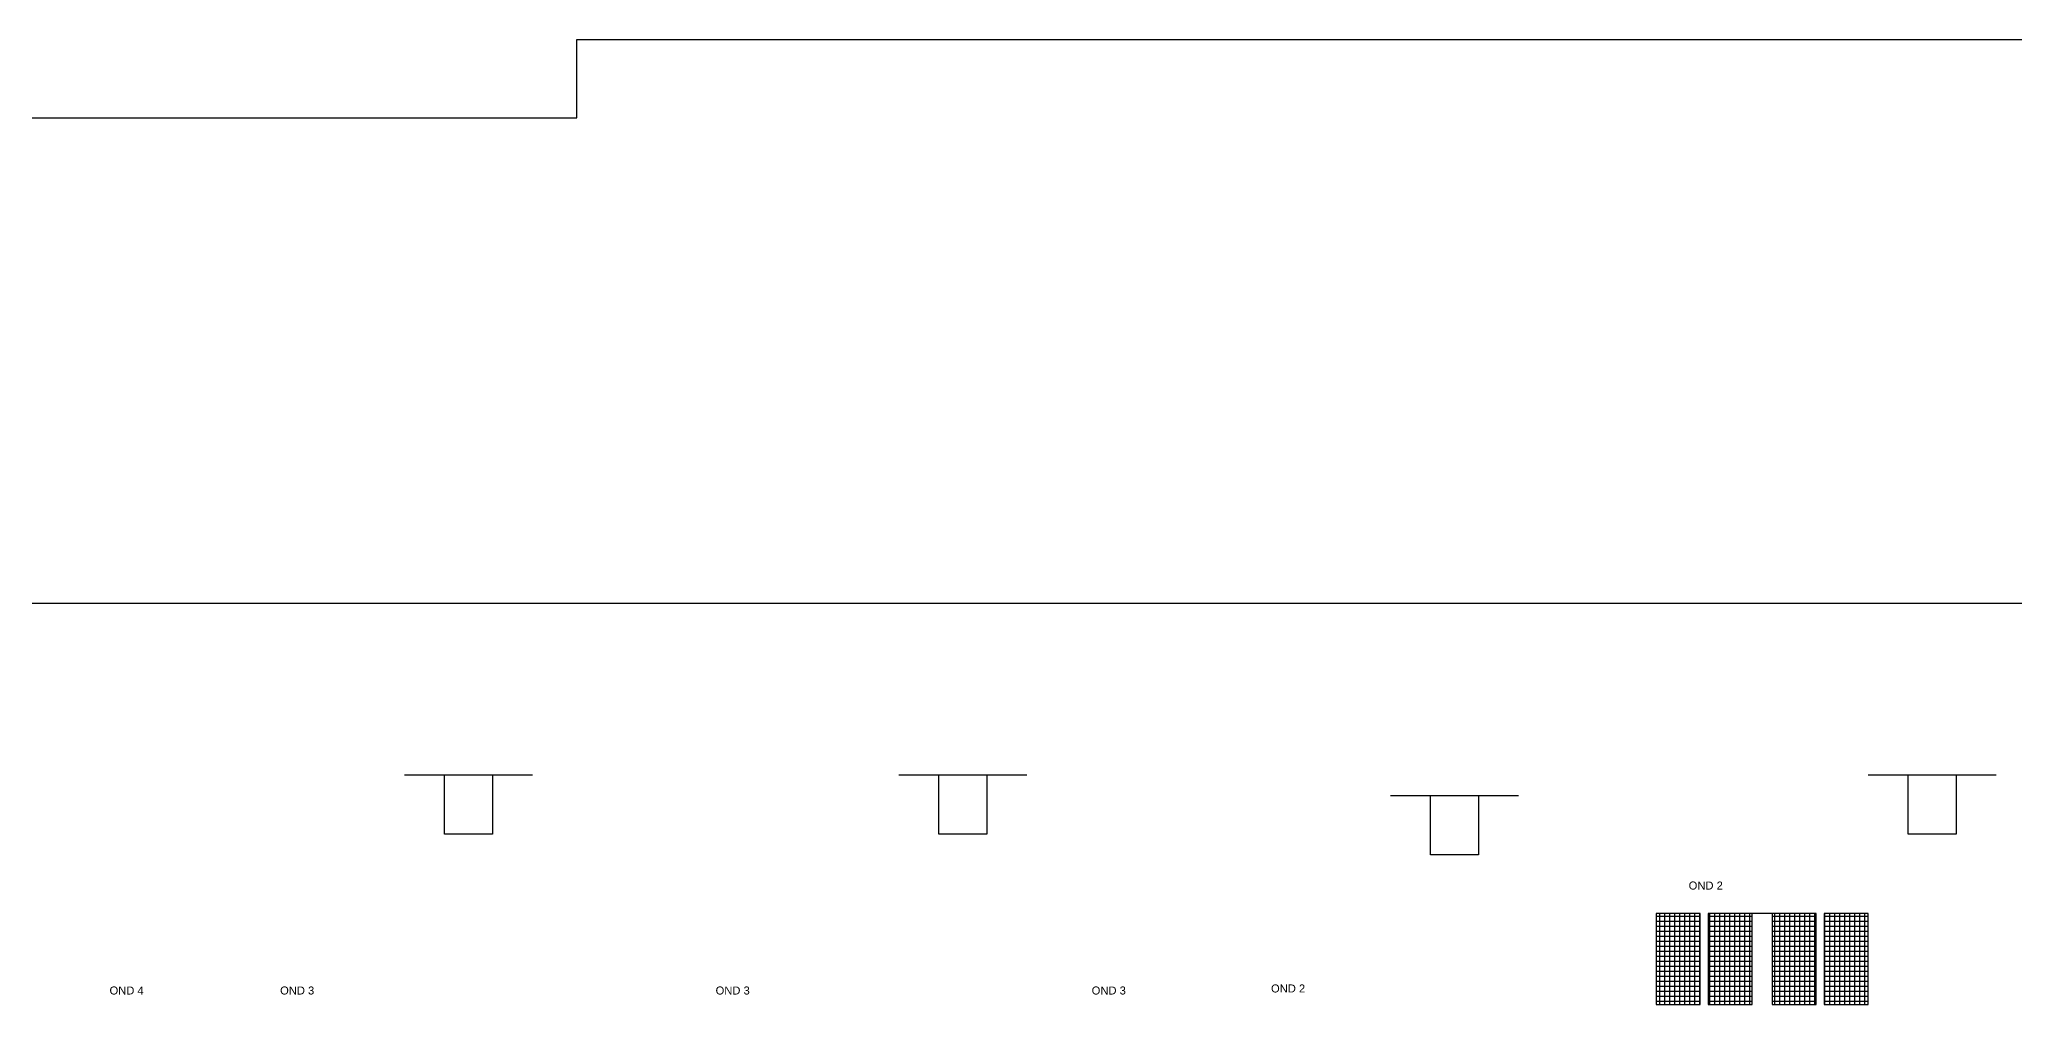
# Model space of a CAD drawing. Header units: inches. Extents: x 40 to 647, y 48 to 167.
# Drawn here: x 365.62 to 414.99, y 141.92 to 165.91 of the extents above; entities that cross this region are included whole.
import ezdxf

# ---------------------------------------------------------------- set-up
doc = ezdxf.new("R2010")
doc.units = ezdxf.units.IN
doc.header["$MEASUREMENT"] = 0
doc.styles.get("Standard").update_dxf_attribs({"font": 'arial.ttf'})

msp = doc.modelspace()

# ---------------------------------------------------------------- hatches: boundary and pattern name
h = msp.add_hatch()
h.set_pattern_fill('NET', color=5)
h.paths.add_polyline_path([(407.14, 144.065), (406.04, 144.065), (406.04, 141.795), (407.14, 141.795)])
h.paths.add_polyline_path([(407.14, 141.695), (406.04, 141.695), (406.04, 139.425), (407.14, 139.425)])
h.paths.add_polyline_path([(407.14, 139.325), (406.04, 139.325), (406.04, 137.055), (407.14, 137.055)])
h.paths.add_polyline_path([(407.14, 136.955), (406.04, 136.955), (406.04, 134.685), (407.14, 134.685)])
h.paths.add_polyline_path([(407.14, 134.585), (406.04, 134.585), (406.04, 132.315), (407.14, 132.315)])
h.paths.add_polyline_path([(407.14, 132.215), (406.04, 132.215), (406.04, 129.945), (407.14, 129.945)])
h.paths.add_polyline_path([(407.14, 129.845), (406.04, 129.845), (406.04, 127.575), (407.14, 127.575)])
h.paths.add_polyline_path([(407.14, 127.475), (406.04, 127.475), (406.04, 125.205), (407.14, 125.205)])
h.paths.add_polyline_path([(407.14, 125.105), (406.04, 125.105), (406.04, 122.835), (407.14, 122.835)])
h.paths.add_polyline_path([(407.14, 122.735), (406.04, 122.735), (406.04, 120.465), (407.14, 120.465)])
h.paths.add_polyline_path([(407.14, 120.365), (406.04, 120.365), (406.04, 118.095), (407.14, 118.095)])
h.paths.add_polyline_path([(407.14, 117.995), (406.04, 117.995), (406.04, 115.725), (407.14, 115.725)])
h.paths.add_polyline_path([(407.14, 115.625), (406.04, 115.625), (406.04, 113.355), (407.14, 113.355)])
h.paths.add_polyline_path([(407.14, 113.255), (406.04, 113.255), (406.04, 110.985), (407.14, 110.985)])
h.paths.add_polyline_path([(407.14, 110.885), (406.04, 110.885), (406.04, 108.615), (407.14, 108.615)])
h.paths.add_polyline_path([(407.14, 108.515), (406.04, 108.515), (406.04, 106.245), (407.14, 106.245)])
h = msp.add_hatch()
h.set_pattern_fill('NET', color=5)
h.paths.add_polyline_path([(408.44, 144.065), (407.34, 144.065), (407.34, 141.795), (408.44, 141.795)])
h.paths.add_polyline_path([(408.44, 141.695), (407.34, 141.695), (407.34, 139.425), (408.44, 139.425)])
h.paths.add_polyline_path([(408.44, 139.325), (407.34, 139.325), (407.34, 137.055), (408.44, 137.055)])
h.paths.add_polyline_path([(408.44, 136.955), (407.34, 136.955), (407.34, 134.685), (408.44, 134.685)])
h.paths.add_polyline_path([(408.44, 134.585), (407.34, 134.585), (407.34, 132.315), (408.44, 132.315)])
h.paths.add_polyline_path([(408.44, 132.215), (407.34, 132.215), (407.34, 129.945), (408.44, 129.945)])
h.paths.add_polyline_path([(408.44, 129.845), (407.34, 129.845), (407.34, 127.575), (408.44, 127.575)])
h.paths.add_polyline_path([(408.44, 127.475), (407.34, 127.475), (407.34, 125.205), (408.44, 125.205)])
h.paths.add_polyline_path([(408.44, 125.105), (407.34, 125.105), (407.34, 122.835), (408.44, 122.835)])
h.paths.add_polyline_path([(408.44, 122.735), (407.34, 122.735), (407.34, 120.465), (408.44, 120.465)])
h.paths.add_polyline_path([(408.44, 120.365), (407.34, 120.365), (407.34, 118.095), (408.44, 118.095)])
h.paths.add_polyline_path([(408.44, 117.995), (407.34, 117.995), (407.34, 115.725), (408.44, 115.725)])
h.paths.add_polyline_path([(408.44, 115.625), (407.34, 115.625), (407.34, 113.355), (408.44, 113.355)])
h.paths.add_polyline_path([(408.44, 113.255), (407.34, 113.255), (407.34, 110.985), (408.44, 110.985)])
h.paths.add_polyline_path([(408.44, 110.885), (407.34, 110.885), (407.34, 108.615), (408.44, 108.615)])
h.paths.add_polyline_path([(408.44, 108.515), (407.34, 108.515), (407.34, 106.245), (408.44, 106.245)])
h = msp.add_hatch()
h.set_pattern_fill('NET', color=5)
h.paths.add_polyline_path([(410.04, 144.065), (408.94, 144.065), (408.94, 141.795), (410.04, 141.795)])
h.paths.add_polyline_path([(410.04, 141.695), (408.94, 141.695), (408.94, 139.425), (410.04, 139.425)])
h.paths.add_polyline_path([(410.04, 139.325), (408.94, 139.325), (408.94, 137.055), (410.04, 137.055)])
h.paths.add_polyline_path([(410.04, 136.955), (408.94, 136.955), (408.94, 134.685), (410.04, 134.685)])
h.paths.add_polyline_path([(410.04, 134.585), (408.94, 134.585), (408.94, 132.315), (410.04, 132.315)])
h.paths.add_polyline_path([(410.04, 132.215), (408.94, 132.215), (408.94, 129.945), (410.04, 129.945)])
h.paths.add_polyline_path([(410.04, 129.845), (408.94, 129.845), (408.94, 127.575), (410.04, 127.575)])
h.paths.add_polyline_path([(410.04, 127.475), (408.94, 127.475), (408.94, 125.205), (410.04, 125.205)])
h.paths.add_polyline_path([(410.04, 125.105), (408.94, 125.105), (408.94, 122.835), (410.04, 122.835)])
h.paths.add_polyline_path([(410.04, 122.735), (408.94, 122.735), (408.94, 120.465), (410.04, 120.465)])
h.paths.add_polyline_path([(410.04, 120.365), (408.94, 120.365), (408.94, 118.095), (410.04, 118.095)])
h.paths.add_polyline_path([(410.04, 117.995), (408.94, 117.995), (408.94, 115.725), (410.04, 115.725)])
h.paths.add_polyline_path([(410.04, 115.625), (408.94, 115.625), (408.94, 113.355), (410.04, 113.355)])
h.paths.add_polyline_path([(410.04, 113.255), (408.94, 113.255), (408.94, 110.985), (410.04, 110.985)])
h.paths.add_polyline_path([(410.04, 110.885), (408.94, 110.885), (408.94, 108.615), (410.04, 108.615)])
h.paths.add_polyline_path([(410.04, 108.515), (408.94, 108.515), (408.94, 106.245), (410.04, 106.245)])
h = msp.add_hatch()
h.set_pattern_fill('NET', color=5)
h.paths.add_polyline_path([(411.34, 144.065), (410.24, 144.065), (410.24, 141.795), (411.34, 141.795)])
h.paths.add_polyline_path([(411.34, 141.695), (410.24, 141.695), (410.24, 139.425), (411.34, 139.425)])
h.paths.add_polyline_path([(411.34, 139.325), (410.24, 139.325), (410.24, 137.055), (411.34, 137.055)])
h.paths.add_polyline_path([(411.34, 136.955), (410.24, 136.955), (410.24, 134.685), (411.34, 134.685)])
h.paths.add_polyline_path([(411.34, 134.585), (410.24, 134.585), (410.24, 132.315), (411.34, 132.315)])
h.paths.add_polyline_path([(411.34, 132.215), (410.24, 132.215), (410.24, 129.945), (411.34, 129.945)])
h.paths.add_polyline_path([(411.34, 129.845), (410.24, 129.845), (410.24, 127.575), (411.34, 127.575)])
h.paths.add_polyline_path([(411.34, 127.475), (410.24, 127.475), (410.24, 125.205), (411.34, 125.205)])
h.paths.add_polyline_path([(411.34, 125.105), (410.24, 125.105), (410.24, 122.835), (411.34, 122.835)])
h.paths.add_polyline_path([(411.34, 122.735), (410.24, 122.735), (410.24, 120.465), (411.34, 120.465)])
h.paths.add_polyline_path([(411.34, 120.365), (410.24, 120.365), (410.24, 118.095), (411.34, 118.095)])
h.paths.add_polyline_path([(411.34, 117.995), (410.24, 117.995), (410.24, 115.725), (411.34, 115.725)])
h.paths.add_polyline_path([(411.34, 115.625), (410.24, 115.625), (410.24, 113.355), (411.34, 113.355)])
h.paths.add_polyline_path([(411.34, 113.255), (410.24, 113.255), (410.24, 110.985), (411.34, 110.985)])
h.paths.add_polyline_path([(411.34, 110.885), (410.24, 110.885), (410.24, 108.615), (411.34, 108.615)])
h.paths.add_polyline_path([(411.34, 108.515), (410.24, 108.515), (410.24, 106.245), (411.34, 106.245)])

# ---------------------------------------------------------------- linework, layer by layer
for p, q in [((379.057, 163.952), (379.057, 165.906)), ((379.057, 165.906), (465.67, 165.906)), ((251.536, 163.952), (378.28, 163.952)), ((378.28, 163.952), (379.057, 163.952)), ((349.132, 151.821), (398.929, 151.821)), ((398.929, 151.821), (449.167, 151.821)), ((374.745, 147.529), (375.745, 147.529)), ((375.745, 147.529), (376.945, 147.529)), ((375.745, 146.048), (375.745, 147.529)), ((376.945, 147.529), (376.945, 147.248)), ((376.945, 147.529), (377.945, 147.529)), ((376.945, 147.248), (376.945, 147.248)), ((376.945, 147.248), (376.945, 146.048)), ((387.103, 147.529), (388.103, 147.529)), ((388.103, 147.529), (389.303, 147.529)), ((388.103, 146.048), (388.103, 147.529)), ((389.303, 147.529), (389.303, 147.248)), ((389.303, 147.529), (390.303, 147.529)), ((389.303, 147.248), (389.303, 147.248)), ((389.303, 147.248), (389.303, 146.048)), ((411.34, 147.529), (412.34, 147.529)), ((412.34, 147.529), (413.54, 147.529)), ((412.34, 146.048), (412.34, 147.529)), ((413.54, 147.529), (413.54, 147.248)), ((413.54, 147.529), (414.54, 147.529)), ((413.54, 147.248), (413.54, 147.248)), ((413.54, 147.248), (413.54, 146.048)), ((399.398, 147.012), (400.398, 147.012)), ((400.398, 147.012), (401.598, 147.012)), ((400.398, 145.532), (400.398, 147.012)), ((401.598, 147.012), (401.598, 146.732)), ((401.598, 147.012), (402.598, 147.012)), ((401.598, 146.732), (401.598, 146.732)), ((401.598, 146.732), (401.598, 145.532)), ((376.945, 146.048), (375.745, 146.048)), ((389.303, 146.048), (388.103, 146.048)), ((413.54, 146.048), (412.34, 146.048)), ((401.598, 145.532), (400.398, 145.532)), ((408.94, 144.065), (408.44, 144.065))]:
    msp.add_line(p, q)
for points in [[(406.04, 141.795), (407.14, 141.795), (407.14, 144.065), (406.04, 144.065)], [(407.34, 141.795), (408.44, 141.795), (408.44, 144.065), (407.34, 144.065)], [(408.94, 141.795), (410.04, 141.795), (410.04, 144.065), (408.94, 144.065)], [(410.24, 141.795), (411.34, 141.795), (411.34, 144.065), (410.24, 144.065)]]:
    msp.add_lwpolyline(points, close=True)

# ---------------------------------------------------------------- texts
at = {"color": 5, "char_height": 0.2, "attachment_point": 1}
for s, insert in [('{\\C256;OND 2}', (406.849, 144.864)), ('{\\C256;OND 4}', (367.372, 142.241)), ('{\\C256;OND 3}', (371.636, 142.241)), ('{\\C256;OND 3}', (382.523, 142.241)), ('{\\C256;OND 3}', (391.925, 142.241)), ('{\\C256;OND 2}', (396.408, 142.292))]:
    msp.add_mtext_dynamic_manual_height_columns(s, width=2.27344, gutter_width=1, heights=[0], dxfattribs=dict(at, insert=insert))

doc.saveas('drawing.dxf')
